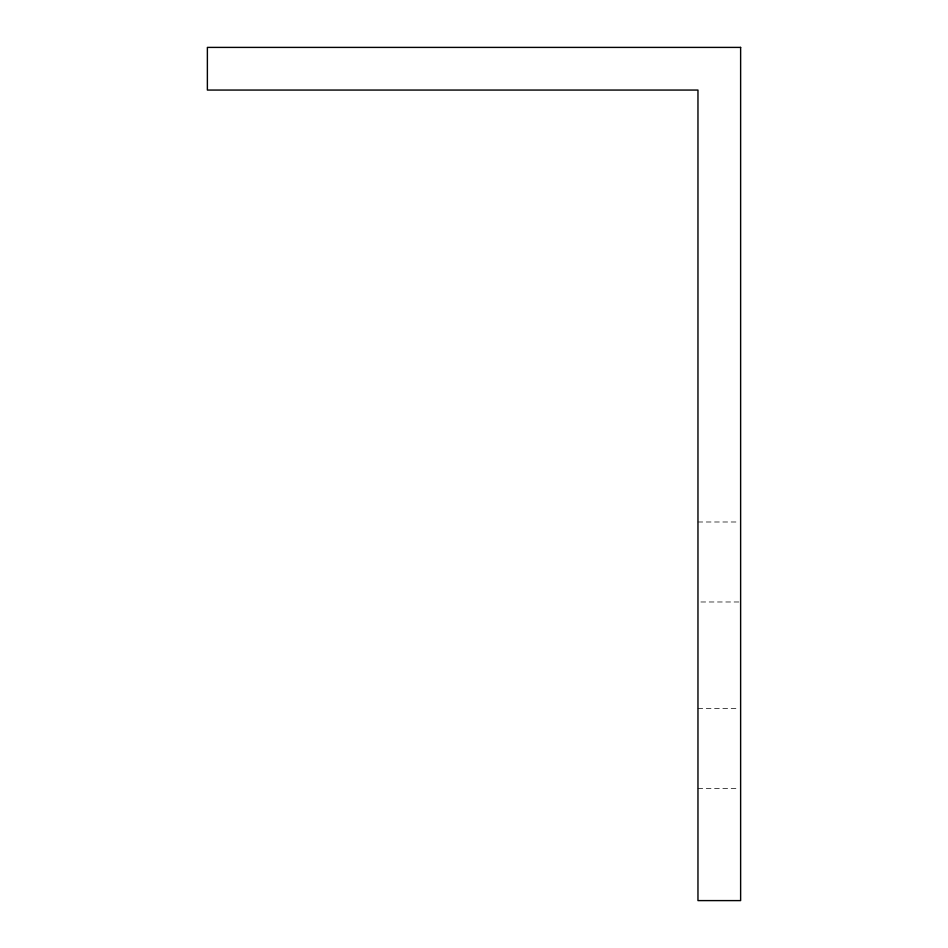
<?xml version="1.0" encoding="UTF-8"?>
<svg xmlns="http://www.w3.org/2000/svg" width="948" height="948" viewBox="0 0 948 948"><rect width="100%" height="100%" fill="white"/><g stroke="black" fill="none" stroke-linecap="round" stroke-linejoin="round"><path stroke-width="0.71" stroke-dasharray="4.74 3.56" d="M697.965 521.993L739.156 521.993M700.904 601.98L739.156 601.98M697.965 708.63L739.156 708.63M697.965 788.618L739.156 788.618"/><path stroke-width="1.42" d="M740.625 47.4L207.375 47.4L207.375 90.06L697.965 90.06L697.965 900.6L740.625 900.6L740.625 47.4"/></g></svg>
